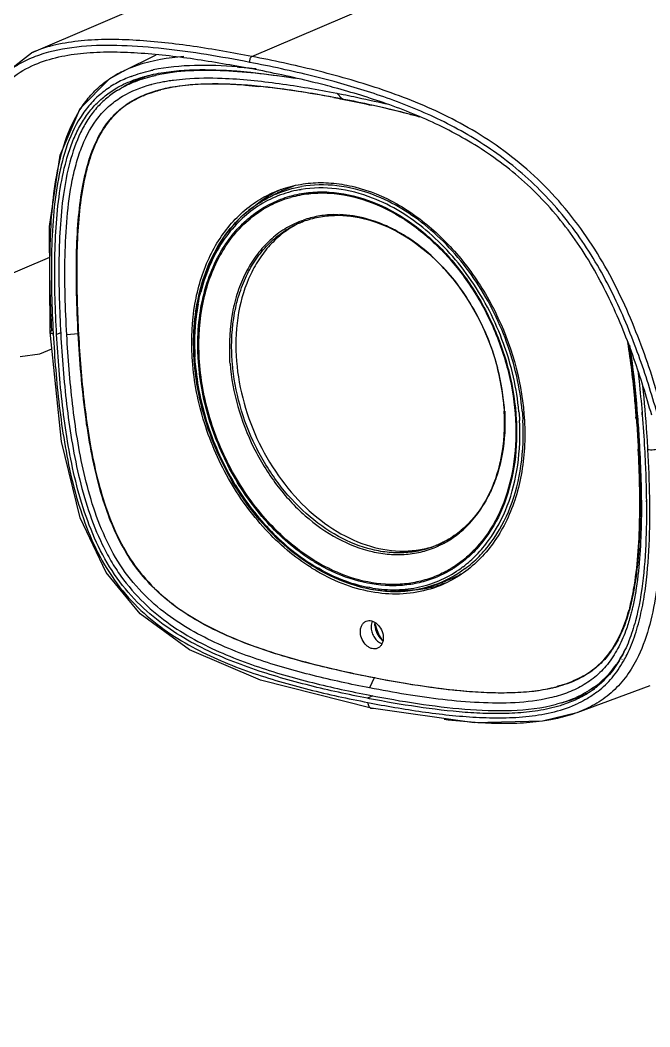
# Model space of a CAD drawing. Header units: feet. Extents: x -99009 to 3252343, y -11094690 to 9035152.
# Drawn here: x 2512044.4 to 2512331.4, y -1913578.5 to -1913119.5 of the extents above; entities that cross this region are included whole.
import ezdxf

# ---------------------------------------------------------------- set-up
doc = ezdxf.new("R2010")
doc.units = ezdxf.units.FT
doc.layers.add('1', color=1, linetype='Continuous')
doc.layers.add('ASSEM_MEMBER_1', color=7, linetype='Continuous')

# ---------------------------------------------------------------- blocks, each defined once
blk = doc.blocks.new('CAMERA 01')
at = {"layer": 'ASSEM_MEMBER_1', "color": 7, "linetype": 'Continuous', "transparency": 33554684}
for p, q in [((1849481.64, -2406.25), (1849127.86, -2246.47)), ((1849381.16, -2405.96), (1849165.92, -2308.75)), ((1849439.73, -2413.76), (1849424.73, -2406.08)), ((1849439.75, -2413.77), (1849439.73, -2413.76)), ((1849430.93, -2416.65), (1849428.71, -2415.78)), ((1849339.59, -2424.42), (1849342.16, -2421.93)), ((1849343.15, -2419.48), (1849343.87, -2419.3)), ((1849343.15, -2419.48), (1849343.86, -2419.33)), ((1849381.1, -2419.25), (1849380.35, -2419.31)), ((1849381.12, -2419.12), (1849380.37, -2419.17)), ((1849339.36, -2424.47), (1849339.57, -2424.6)), ((1849436.14, -2427.81), (1849436.08, -2427.77)), ((1849436.14, -2427.81), (1849436.08, -2427.77)), ((1849372.64, -2470.3), (1849368.57, -2468.08)), ((1849501.42, -2512.73), (1849471.5, -2499.21)), ((1849457.68, -2533.97), (1849457.79, -2534.02)), ((1849457.79, -2534.02), (1849463, -2534.56)), ((1849465.78, -2533.67), (1849467.63, -2534.47)), ((1849475.17, -2543.5), (1849469.64, -2541)), ((1849404.39, -2543.38), (1849404.4, -2543.59)), ((1849404.41, -2543.38), (1849404.4, -2543.59)), ((1849404.82, -2543.36), (1849404.82, -2543.14)), ((1849404.82, -2543.36), (1849404.83, -2543.14)), ((1849484.06, -2544.81), (1849475.17, -2543.5)), ((1849200.11, -2564.65), (1849199.99, -2565.8)), ((1849200.28, -2564.63), (1849200.16, -2565.78)), ((1849262.9, -2565.42), (1849262.91, -2565.31)), ((1849262.99, -2565.14), (1849262.97, -2565.43)), ((1849263.01, -2565.13), (1849262.98, -2565.31)), ((1849262.98, -2565.31), (1849262.98, -2565.42)), ((1849202.13, -2566.63), (1849202.01, -2567.78)), ((1849202.13, -2566.63), (1849202.03, -2567.78)), ((1849202.58, -2566.56), (1849202.35, -2569.02)), ((1849202.72, -2566.54), (1849202.48, -2569)), ((1849202.6, -2567.87), (1849202.69, -2566.91)), ((1849202.74, -2567.85), (1849202.83, -2566.89)), ((1849201.57, -2578.56), (1849200.97, -2580.1)), ((1849201.59, -2578.48), (1849201.71, -2578.53)), ((1849200.97, -2580.1), (1849200.87, -2581.47)), ((1849200.97, -2580.1), (1849200.88, -2581.47)), ((1849201.45, -2580.13), (1849201.36, -2581.4)), ((1849201.48, -2580.13), (1849201.41, -2581.39)), ((1849197.34, -2604.89), (1849197.32, -2605.41)), ((1849197.42, -2604.87), (1849197.4, -2605.39)), ((1849197.27, -2607.72), (1849197.24, -2608.42)), ((1849197.26, -2607.73), (1849197.24, -2608.42)), ((1849292.01, -2627.54), (1849291.88, -2627.48)), ((1849292.23, -2627.06), (1849292.12, -2626.98)), ((1849293.57, -2645.36), (1849289.22, -2643.79)), ((1849290.04, -2644.95), (1849290.09, -2644.95)), ((1849290.04, -2644.95), (1849290.08, -2644.96)), ((1849290.09, -2644.97), (1849290.04, -2644.95)), ((1849203.81, -2653.02), (1849203.79, -2652.94)), ((1849203.81, -2653.02), (1849203.79, -2652.94)), ((1849206.28, -2678.2), (1849206.21, -2678.08)), ((1849207.05, -2677.47), (1849206.98, -2677.36)), ((1849194.08, -2689.17), (1849227.06, -2702.17)), ((1849319.48, -2688.02), (1849319.77, -2688.15)), ((1849319.77, -2688.15), (1849321.81, -2692.72)), ((1849320.25, -2696.3), (1849322.65, -2697.48)), ((1849321.78, -2697.63), (1849322.65, -2697.48)), ((1849321.78, -2697.61), (1849322.65, -2697.48)), ((1849227.06, -2702.17), (1849227.1, -2702.18)), ((1849273.84, -2707.66), (1849320.83, -2701.98)), ((1849320.83, -2701.98), (1849320.01, -2701.88))]:
    blk.add_line(p, q, dxfattribs=at)
for points in [[(1849505, -2511.9), (1849511.21, -2462.46), (1849506.28, -2432.11), (1849500.72, -2421.69), (1849481.63, -2406.24)], [(1849470.58, -2533.44), (1849471.88, -2485.35), (1849467.71, -2452.68), (1849458.89, -2431.16), (1849445.84, -2417.43), (1849439.75, -2413.77)], [(1849320.84, -2701.98), (1849371.52, -2690.25), (1849404.18, -2676.95), (1849427, -2661.07), (1849442.89, -2642.45), (1849455.17, -2617.75), (1849464.43, -2583.18), (1849470.58, -2533.44)], [(1849227.06, -2702.17), (1849242.7, -2706.35), (1849273.84, -2707.66)]]:
    blk.add_lwpolyline(points, dxfattribs=at)
for centre, radius, start, end in [((1849406.09, -2709.24), 298.97, 94.9364, 95.172), ((1849405.4, -2701.32), 291.02, 94.7178, 94.9363), ((1849403.41, -2676.08), 265.7, 93.3727, 94.736), ((1849408.53, -2488.79), 77.76, 76.7513, 77.0464), ((1849408.87, -2487.37), 76.3, 76.179, 76.7522), ((1849410.45, -2481.17), 69.9, 72.2503, 76.2258), ((1849402.96, -2507.76), 91.38, 80.5781, 81.3295), ((1849404.01, -2501.54), 85.07, 78.8006, 80.5895), ((1849405.1, -2495.98), 79.4, 77.8811, 78.7895), ((1849406.94, -2487.72), 70.95, 74.0002, 77.9355), ((1849407.5, -2486.81), 73.43, 75.7048, 76.3356), ((1849407.96, -2485.01), 71.57, 75.1091, 75.7046), ((1849408.6, -2487.88), 74.9, 76.1595, 76.7246), ((1849409.59, -2479.12), 65.46, 71.1591, 75.1593), ((1849409.01, -2472.76), 60.24, 68.6684, 72.3428), ((1849407.86, -2459.5), 48.79, 61.7144, 62.2859), ((1849412.42, -2470.78), 56.65, 66.5475, 71.1532), ((1849411.52, -2466.35), 53.36, 63.8254, 68.6788), ((1849413.11, -2472.84), 61.15, 67.9619, 72.2443), ((1849414.85, -2465.21), 50.58, 60.5402, 66.5558), ((1849413.94, -2461.46), 47.91, 57.3834, 63.8356), ((1849415.43, -2466.98), 52.88, 63.1012, 67.9441), ((1849448.58, -3034.27), 621.51, 99.8592, 100.13355), ((1849398.5, -2682.72), 264.16, 93.9354, 94.5014), ((1849397.56, -2670.34), 251.58, 93.1389, 94.5093), ((1849397.14, -2662.68), 244.08, 93.3425, 93.7651), ((1849406.14, -2480.25), 60.47, 71.3722, 74.4718), ((1849406.33, -2479.65), 60.02, 71.3692, 74.4944), ((1849408.67, -2472.88), 52.67, 65.7914, 71.418), ((1849408.63, -2481.6), 64.59, 73.5227, 73.942), ((1849416.96, -2463.88), 49.42, 61.8509, 63.0562), ((1849417.03, -2461.27), 46.07, 57.3355, 60.4944), ((1849417.86, -2462.2), 47.51, 58.8064, 61.8619), ((1849437.04, -2985.92), 569.89, 99.8464, 101.2375), ((1849424.17, -2919.38), 501.95, 101.1341, 101.2768), ((1849434.01, -2969.96), 553.47, 99.8242, 101.1223), ((1849443.84, -3024.28), 608.68, 99.48817, 99.8634), ((1849443.74, -3023.46), 608.03, 99.49119, 99.86314), ((1849411.27, -2464.26), 43.93, 57.3626, 64.2603), ((1849413.47, -2463.08), 41.75, 57.2884, 59.0159), ((1849413.47, -2463.06), 41.92, 57.351, 59.0259), ((1849413.93, -2462.36), 40.9, 56.2725, 57.2855), ((1849413.96, -2462.3), 41.01, 56.2399, 57.2502), ((1849414.76, -2461.12), 39.59, 50.7035, 56.2538), ((1849343.63, -2513.63), 51.94, 65.3073, 70.7173), ((1849347.56, -2516.32), 52.41, 66.4232, 79.1427), ((1849347.77, -2518.2), 52.96, 78.4971, 79.463), ((1849347.68, -2517.83), 50.73, 72.9466, 74.4575), ((1849343.66, -2513.54), 51.84, 61.2818, 65.2999), ((1849344.26, -2512.92), 51.83, 61.5202, 64.3668), ((1849344.04, -2513.41), 52.37, 61.5951, 63.0976), ((1849347.82, -2515.6), 51.65, 61.2819, 66.3678), ((1849344.01, -2513.48), 52.44, 60.7149, 61.5952), ((1849344.18, -2513.08), 52.01, 60.7635, 61.5211), ((1849344.05, -2513.3), 52.26, 57.5177, 60.7611), ((1849343.83, -2513.78), 52.79, 56.476, 60.7092), ((1849348.22, -2515.24), 52.32, 61.4357, 65.6939), ((1849343.9, -2513.53), 52.54, 56.452, 57.5192), ((1849347.49, -2518), 50.42, 72.8548, 74.3749), ((1849347.43, -2516.3), 52.45, 51.8478, 61.2721), ((1849343.09, -2514.69), 53.95, 48.4341, 56.4062), ((1849343.47, -2514.32), 53.44, 54.501, 56.4788), ((1849340.3, -2525.63), 48.35, 87.1898, 90.6957), ((1849340.61, -2519.96), 42.29, 65.6958, 68.4114), ((1849340.37, -2520.47), 42.85, 65.6916, 68.3361), ((1849341.07, -2520.54), 43.19, 68.4925, 69.4643), ((1849341.08, -2520.5), 43.14, 66.5118, 68.4922), ((1849338.42, -2519.71), 42.95, 62.9917, 64.2175), ((1849340.33, -2523.13), 62.35, 33.5724, 36.7546), ((1849338.04, -2524.66), 65.1, 29.472, 33.5788), ((1849365.05, -2570.75), 101.33, 136.9939, 144.0225), ((1849369.89, -2574.23), 107.29, 144.0424, 150.8947), ((1849316.61, -2533.67), 87.98, 9.3385, 12.9885), ((1849371.98, -2575.39), 109.67, 150.8923, 157.5213), ((1849370.69, -2574.91), 108.3, 157.4965, 164.3299), ((1849294.85, -2535.79), 107.85, 355.6978, 357.896), ((1849294.73, -2535.71), 108.5, 355.6978, 357.896), ((1849292.45, -2536.24), 95.33, 354.1785, 355.7007), ((1849292.82, -2536.38), 96, 354.1785, 355.7007), ((1849291.03, -2535.06), 113.68, 354.3368, 355.2453), ((1849292.03, -2535.14), 112.68, 355.246, 355.703), ((1849290.69, -2534.78), 114.45, 354.2457, 355.5518), ((1849291.97, -2534.88), 113.16, 355.5539, 355.7032), ((1849291.24, -2534.47), 114.8, 355.4852, 355.7031), ((1849369.02, -2577.88), 114.99, 173.6856, 175.698), ((1849370.32, -2578.04), 114.77, 173.7066, 173.9673), ((1849358.05, -2572.57), 95.42, 175.1933, 175.6316), ((1849358.94, -2572.65), 96.32, 174.1798, 175.1924), ((1849358.06, -2572.46), 95.35, 174.2976, 175.594), ((1849359.12, -2572.56), 96.42, 174.1308, 174.2998), ((1849794.49, -2625.5), 597.49, 174.26622, 175.75076), ((1849812, -2625.67), 612.73, 174.5784, 175.58609), ((1849835.38, -2626.05), 635.45, 174.74665, 175.71099), ((1849808.77, -2623.8), 608.88, 174.83853, 175.42083), ((1849368.91, -2577.9), 113.35, 174.3357, 175.7012), ((1849369.77, -2577.98), 114.21, 173.9672, 174.3375), ((1849365.55, -2577.28), 108.5, 175.6978, 177.896), ((1849365.25, -2577.12), 107.85, 175.6978, 177.896), ((1849884.95, -2631.49), 685.91, 175.57095, 175.70353), ((1849876.73, -2629.29), 677.06, 175.70284, 175.83682), ((1849869.88, -2628.75), 670.06, 175.7019, 175.94854), ((1849867.37, -2628.56), 667.68, 175.41454, 175.7046), ((1849865.18, -2631.35), 668.42, 175.69985, 176.10198), ((1849329.61, -2575.81), 66.62, 195.3204, 200.4653), ((1849325.59, -2577.31), 62.32, 200.463, 203.8077), ((1849278.35, -2533.48), 126.3, 327.3825, 327.7375), ((1849619.26, -2618.32), 422.14, 178.2476, 178.5628), ((1849562.87, -2617.09), 365.73, 178.6419, 180.4151), ((1849310.43, -2588.39), 43.27, 242.0875, 244.3124), ((1849309.65, -2588.5), 42.29, 242.889, 245.6927), ((1849309.91, -2587.93), 42.92, 242.9962, 245.6908), ((1849310.4, -2588.45), 43.2, 244.313, 244.6233), ((1849307.99, -2587.11), 42.87, 247.8441, 248.4829), ((1849307.99, -2587.1), 42.88, 248.483, 249.3924), ((1849311.29, -2596.48), 51.99, 232.089, 250.0763), ((1849313.09, -2595), 53, 231.784, 232.012), ((1849313, -2595.12), 52.85, 232.0118, 232.891), ((1849312.69, -2595.28), 50.67, 237.01, 238.5176), ((1849312.7, -2595.01), 50.36, 237.0517, 238.5692), ((1849304.96, -2563.04), 86.15, 296.8542, 299.934), ((1849303.43, -2562.14), 89.17, 297.8282, 301.1613), ((1849304.51, -2561.05), 85.97, 299.9618, 300.3397), ((1849304.38, -2561.01), 86.62, 300.0371, 300.4441), ((1849306.92, -2594.92), 51.98, 239.5148, 246.0862), ((1849306.86, -2595.02), 51.86, 246.0978, 250.1074), ((1849343.19, -2625.67), 143.3, 187.6827, 188.0019), ((1849329.34, -2627.67), 129.31, 187.9784, 190.7838), ((1849328.29, -2625.51), 127.67, 188.6134, 188.9954), ((1849307.01, -2595.42), 52.35, 249.4562, 249.7858), ((1849307.01, -2595.4), 52.37, 249.7859, 250.6756), ((1849311.12, -2597.37), 52.28, 245.6953, 246.1127), ((1849307.02, -2595.38), 52.39, 250.6755, 251.0903), ((1849311.15, -2597.3), 52.35, 246.1141, 249.8897), ((1849306.95, -2595.43), 52.33, 251.2001, 254.9782), ((1849307.15, -2594.98), 52.82, 251.1486, 254.9126), ((1849311.19, -2597.21), 52.45, 249.8893, 250.3801), ((1849312.39, -2583.83), 63.97, 278.115, 280.1656), ((1849312.36, -2630.76), 112.05, 190.856, 191.5803), ((1849308.01, -2631.65), 107.61, 191.5816, 192.124), ((1849304.72, -2632.35), 104.24, 192.1243, 192.6194), ((1849298.08, -2631.26), 96.91, 192.9522, 193.1927), ((1849296.49, -2631.63), 95.27, 193.1924, 193.5288), ((1849296.94, -2631.48), 95.59, 193.0255, 193.552), ((1849294.03, -2632.22), 92.74, 193.5277, 194.1173), ((1849293.83, -2632.23), 92.39, 193.5517, 194.1417), ((1849304.3, -2660.66), 15.75, 347.4127, 350.4748), ((1849311.61, -2663.6), 8.32, 355.6445, 3.5856), ((1849304.64, -2661.3), 15.15, 318.4639, 320.1854), ((1849311.4, -2664.67), 8.04, 306.4119, 312.5849), ((1849304.32, -2661.03), 15.57, 320.1974, 324.1573), ((1849248.39, -2653.77), 46.79, 211.638, 213.8778), ((1849247.76, -2646.22), 45.52, 239.6705, 245.7749), ((1849245.67, -2658.07), 44.16, 230.6267, 231.5768), ((1849245.88, -2657.81), 44.48, 231.5827, 238.3818), ((1849245.52, -2657.82), 42.31, 230.4332, 230.831), ((1849245.67, -2657.63), 42.55, 230.8317, 231.8592), ((1849244.89, -2656.45), 42.39, 232.5848, 233.6149), ((1849244.79, -2652.16), 46.68, 236.9107, 242.8046), ((1849246.13, -2654.71), 44.52, 233.6652, 239.8798), ((1849243.97, -2640.89), 56.83, 248.0662, 248.7427), ((1849243.75, -2639.39), 58.07, 249.0129, 249.5006), ((1849246.23, -2649.46), 49.74, 242.7546, 243.2309), ((1849248.58, -2650.48), 49.41, 239.8764, 244.8477), ((1849247.54, -2646.79), 52.72, 243.2683, 247.6131), ((1849253.53, -2631.21), 61.8, 252.918, 254.0901), ((1849253.58, -2631.06), 61.78, 252.9295, 254.1031), ((1849254.49, -2627.83), 65.32, 254.0964, 255.8183), ((1849248.17, -2654.1), 48.85, 238.3761, 243.6054), ((1849254.45, -2639.32), 62.94, 250.6522, 252.9666), ((1849254.21, -2636.04), 64.93, 251.8372, 254.0762)]:
    blk.add_arc(centre, radius, start, end, dxfattribs=at)
for points, knots in [([(1849381.16, -2405.96), (1849390.02, -2404.42), (1849407.57, -2401.69), (1849429.49, -2399.61), (1849446.63, -2399.39), (1849462.71, -2400.39), (1849474.55, -2403.05), (1849481.63, -2406.24)], [0, 0, 0, 0, 0.265636, 0.524008, 0.649155, 0.770787, 1, 1, 1, 1]), ([(1849382.11, -2408.66), (1849388.69, -2407.51), (1849401.75, -2405.43), (1849421.22, -2403.09), (1849440.28, -2401.95), (1849458.62, -2402.51), (1849473.19, -2405.27), (1849483.71, -2409.46), (1849490.76, -2413.67), (1849496.89, -2419.08), (1849503.68, -2427.99), (1849506.78, -2436.08), (1849508.12, -2441.65)], [0, 0, 0, 0, 0.138544, 0.274587, 0.407015, 0.534363, 0.654796, 0.712423, 0.768696, 0.82448, 0.880975, 1, 1, 1, 1]), ([(1849190.21, -2565.82), (1849193.43, -2555.09), (1849200.71, -2533.36), (1849212.86, -2507), (1849225.49, -2486.73), (1849236.7, -2472.25), (1849249.42, -2459.14), (1849263.33, -2447.82), (1849277.95, -2438.38), (1849292.87, -2430.69), (1849307.85, -2424.48), (1849327.49, -2417.78), (1849351.89, -2411.45), (1849371.47, -2407.64), (1849381.16, -2405.96)], [0, 0, 0, 0, 0.125757, 0.256877, 0.324694, 0.393423, 0.462025, 0.52925, 0.594283, 0.656951, 0.717429, 0.776099, 0.889703, 1, 1, 1, 1]), ([(1849343.46, -2416.7), (1849346.69, -2415.89), (1849359.5, -2412.85), (1849372.43, -2410.34), (1849382.11, -2408.66)], [0, 0, 0, 0, 0.253265, 1, 1, 1, 1]), ([(1849381.16, -2405.96), (1849381.58, -2406.15), (1849382.17, -2407.1), (1849382.24, -2408.14), (1849382.11, -2408.66)], [0, 0, 0, 0, 0.462309, 1, 1, 1, 1]), ([(1849480.02, -2411.63), (1849473.07, -2408.5), (1849461.44, -2405.94), (1849445.65, -2405.02), (1849428.83, -2405.27), (1849407.31, -2407.34), (1849390.08, -2410.02), (1849381.37, -2411.53)], [0, 0, 0, 0, 0.229031, 0.350684, 0.475938, 0.734356, 1, 1, 1, 1]), ([(1849439.73, -2413.76), (1849437.61, -2412.68), (1849428.82, -2408.9), (1849419.28, -2407.17), (1849412.15, -2406.5)], [0, 0, 0, 0, 0.249577, 1, 1, 1, 1]), ([(1849343.87, -2419.3), (1849347, -2418.52), (1849359.43, -2415.59), (1849371.98, -2413.17), (1849381.37, -2411.53)], [0, 0, 0, 0, 0.253219, 1, 1, 1, 1]), ([(1849361.21, -2415.64), (1849366.6, -2414.9), (1849377.36, -2413.63), (1849393.47, -2412.59), (1849409.36, -2412.8), (1849419.8, -2414.23), (1849424.85, -2415.46)], [0, 0, 0, 0, 0.255569, 0.508041, 0.75648, 1, 1, 1, 1]), ([(1849387.85, -2412.72), (1849385.74, -2412.84), (1849377.25, -2413.44), (1849368.8, -2414.41), (1849362.46, -2415.27)], [0, 0, 0, 0, 0.248307, 1, 1, 1, 1]), ([(1849387.77, -2410.84), (1849394.24, -2410.46), (1849407.03, -2410.2), (1849419.82, -2411.6), (1849425.96, -2413.01)], [0, 0, 0, 0, 0.506452, 1, 1, 1, 1]), ([(1849425.79, -2414.99), (1849422.76, -2414.27), (1849416.55, -2413.2), (1849403.87, -2412.17), (1849394.26, -2412.35), (1849387.85, -2412.72)], [0, 0, 0, 0, 0.245712, 0.494446, 1, 1, 1, 1]), ([(1849469.85, -2532.69), (1849470.72, -2521.1), (1849471.62, -2503.75), (1849471.18, -2480.78), (1849469.66, -2464.02), (1849466.42, -2448.02), (1849461.6, -2435.67), (1849456.1, -2427.17), (1849451.28, -2421.73), (1849445.81, -2417.22), (1849441.8, -2414.82), (1849439.75, -2413.77)], [0, 0, 0, 0, 0.26924, 0.40186, 0.53211, 0.658506, 0.778911, 0.836444, 0.892192, 0.946545, 1, 1, 1, 1]), ([(1849501.42, -2512.73), (1849502.54, -2507.46), (1849504.56, -2497), (1849506.77, -2481.43), (1849507.78, -2466.28), (1849507.17, -2451.83), (1849504.45, -2438.47), (1849499.02, -2426.76), (1849490.71, -2417.48), (1849483.69, -2413.29), (1849480.02, -2411.63)], [0, 0, 0, 0, 0.144308, 0.285163, 0.421099, 0.550399, 0.671461, 0.784233, 0.891965, 1, 1, 1, 1]), ([(1849192.74, -2566.59), (1849195.4, -2557.77), (1849201.27, -2539.96), (1849212.49, -2513.6), (1849227.3, -2488.05), (1849243.34, -2468.81), (1849258.19, -2455.52), (1849273.63, -2444.14), (1849293.84, -2432.99), (1849318.67, -2423.46), (1849335.27, -2418.75), (1849343.46, -2416.7)], [0, 0, 0, 0, 0.12284, 0.249665, 0.381092, 0.51507, 0.581392, 0.646253, 0.770304, 0.887535, 1, 1, 1, 1]), ([(1849394.54, -2416.15), (1849385.83, -2416.3), (1849368.27, -2417.76), (1849350.89, -2420.41), (1849342.16, -2421.93)], [0, 0, 0, 0, 0.495668, 1, 1, 1, 1]), ([(1849422.38, -2421.82), (1849419.54, -2421.02), (1849413.49, -2419.78), (1849400.31, -2418.43), (1849389.99, -2418.6), (1849382.91, -2419.01)], [0, 0, 0, 0, 0.222842, 0.46459, 1, 1, 1, 1]), ([(1849383.79, -2419.14), (1849385.11, -2419.07), (1849390.36, -2418.83), (1849395.62, -2418.78), (1849399.56, -2418.91)], [0, 0, 0, 0, 0.251556, 1, 1, 1, 1]), ([(1849416.74, -2417.43), (1849414.92, -2417.15), (1849407.56, -2416.25), (1849400.12, -2416.06), (1849394.54, -2416.15)], [0, 0, 0, 0, 0.247493, 1, 1, 1, 1]), ([(1849435.28, -2417.97), (1849434.57, -2417.68), (1849431.7, -2416.59), (1849428.75, -2415.71), (1849426.51, -2415.16)], [0, 0, 0, 0, 0.249434, 1, 1, 1, 1]), ([(1849436.06, -2416.15), (1849438.2, -2417.02), (1849442.39, -2419.02), (1849448.21, -2422.93), (1849453.43, -2427.8), (1849459.49, -2435.68), (1849463.8, -2445.12), (1849466.7, -2455.32), (1849468.91, -2466.31), (1849470.4, -2480.65), (1849470.99, -2504.29), (1849470.08, -2522.21), (1849469.18, -2534.2)], [0, 0, 0, 0, 0.052919, 0.106048, 0.160062, 0.215629, 0.332892, 0.394809, 0.458433, 0.589593, 0.724393, 1, 1, 1, 1]), ([(1849195.7, -2565.87), (1849198.29, -2557.25), (1849204.03, -2539.85), (1849214.95, -2514.06), (1849229.39, -2489.01), (1849245.12, -2470.15), (1849259.7, -2457.16), (1849274.86, -2446.09), (1849294.67, -2435.29), (1849318.94, -2426.06), (1849335.15, -2421.48), (1849343.15, -2419.48)], [0, 0, 0, 0, 0.122663, 0.249405, 0.380965, 0.515309, 0.581805, 0.646746, 0.770722, 0.887756, 1, 1, 1, 1]), ([(1849339.23, -2422.45), (1849337.59, -2422.74), (1849331.02, -2423.94), (1849324.47, -2425.27), (1849319.57, -2426.34)], [0, 0, 0, 0, 0.24907, 1, 1, 1, 1]), ([(1849377.77, -2419.37), (1849375.01, -2419.58), (1849363.53, -2420.66), (1849352.12, -2422.31), (1849343.48, -2423.76)], [0, 0, 0, 0, 0.240081, 1, 1, 1, 1]), ([(1849343.5, -2423.93), (1849349.21, -2422.97), (1849360.61, -2421.24), (1849372.07, -2419.99), (1849377.79, -2419.54)], [0, 0, 0, 0, 0.502551, 1, 1, 1, 1]), ([(1849399.56, -2418.91), (1849403.42, -2419.03), (1849411.09, -2419.57), (1849418.66, -2420.97), (1849422.33, -2421.99)], [0, 0, 0, 0, 0.503918, 1, 1, 1, 1]), ([(1849430.36, -2424.68), (1849429.97, -2424.5), (1849428.38, -2423.81), (1849426.75, -2423.2), (1849425.51, -2422.78)], [0, 0, 0, 0, 0.245507, 1, 1, 1, 1]), ([(1849463, -2534.56), (1849463.9, -2522.6), (1849464.81, -2504.73), (1849464.16, -2481.14), (1849462.59, -2466.83), (1849460.21, -2455.88), (1849457.06, -2445.81), (1849452.29, -2436.59), (1849445.54, -2429.36), (1849437.96, -2423.72), (1849431.4, -2420.98), (1849426.95, -2419.66)], [0, 0, 0, 0, 0.275428, 0.410317, 0.541685, 0.60539, 0.667289, 0.784062, 0.839368, 0.893336, 1, 1, 1, 1]), ([(1849441.9, -2422.48), (1849443.66, -2423.62), (1849447.08, -2426.17), (1849451.6, -2430.79), (1849455.5, -2436.18), (1849459.82, -2444.41), (1849463.57, -2455.98), (1849466.06, -2470.77), (1849467.18, -2486.21), (1849467.41, -2507.39), (1849466.56, -2523.38), (1849465.76, -2534.08)], [0, 0, 0, 0, 0.052877, 0.106833, 0.162384, 0.219886, 0.340326, 0.466709, 0.597032, 0.729871, 1, 1, 1, 1]), ([(1849467.63, -2534.47), (1849468.04, -2529), (1849468.74, -2518.09), (1849469.24, -2501.8), (1849469.03, -2485.73), (1849467.82, -2470.03), (1849465.59, -2457.36), (1849462.73, -2447.81), (1849460.02, -2441.17), (1849456.63, -2435.09), (1849452.56, -2429.72), (1849447.83, -2425.16), (1849444.3, -2422.66), (1849442.47, -2421.56)], [0, 0, 0, 0, 0.135926, 0.270674, 0.403701, 0.534116, 0.66042, 0.721452, 0.780691, 0.837955, 0.893319, 0.947148, 1, 1, 1, 1]), ([(1849304.06, -2432.09), (1849305.89, -2431.62), (1849313.17, -2429.81), (1849320.51, -2428.22), (1849326.02, -2427.12)], [0, 0, 0, 0, 0.251456, 1, 1, 1, 1]), ([(1849325.98, -2426.95), (1849324.21, -2427.31), (1849317.23, -2428.74), (1849310.29, -2430.33), (1849305.14, -2431.64)], [0, 0, 0, 0, 0.253499, 1, 1, 1, 1]), ([(1849435.04, -2427.12), (1849434.67, -2426.9), (1849433.15, -2426.02), (1849431.57, -2425.22), (1849430.36, -2424.68)], [0, 0, 0, 0, 0.246265, 1, 1, 1, 1]), ([(1849436.63, -2428.35), (1849438.27, -2429.44), (1849441.44, -2431.91), (1849445.59, -2436.39), (1849449.07, -2441.62), (1849451.89, -2447.48), (1849454.12, -2453.8), (1849456.43, -2462.78), (1849458.19, -2474.57), (1849459.1, -2489.11), (1849459.19, -2503.95), (1849458.67, -2518.96), (1849458.02, -2529.01), (1849457.65, -2534.04)], [0, 0, 0, 0, 0.052771, 0.106758, 0.162543, 0.220365, 0.280107, 0.341505, 0.468119, 0.598334, 0.730838, 0.864883, 1, 1, 1, 1]), ([(1849457.79, -2534.02), (1849458.25, -2527.87), (1849458.99, -2515.94), (1849459.41, -2498.66), (1849458.99, -2482.76), (1849457.61, -2468.49), (1849455.11, -2456.06), (1849451.46, -2445.57), (1849446.5, -2436.94), (1849442.15, -2432.39), (1849439.83, -2430.48)], [0, 0, 0, 0, 0.170668, 0.330679, 0.47803, 0.61054, 0.726809, 0.827901, 0.916808, 1, 1, 1, 1]), ([(1849369.75, -2467.56), (1849366.99, -2466.32), (1849361.22, -2464.3), (1849352.08, -2462.77), (1849342.58, -2462.77), (1849329.43, -2464.83), (1849312.88, -2471.34), (1849294.66, -2484.31), (1849278.69, -2501.75), (1849261.78, -2529.28), (1849254.86, -2553.4), (1849253.65, -2569.5)], [0, 0, 0, 0, 0.051242, 0.103182, 0.156446, 0.211534, 0.328127, 0.454041, 0.587761, 0.726186, 1, 1, 1, 1]), ([(1849324.41, -2467.99), (1849329.81, -2466.03), (1849340.79, -2463.4), (1849352.12, -2463.82), (1849357.43, -2464.85)], [0, 0, 0, 0, 0.51501, 1, 1, 1, 1]), ([(1849254.73, -2565.24), (1849255.91, -2554.54), (1849261.27, -2533.26), (1849274.17, -2509.24), (1849287.74, -2492.64), (1849302.44, -2478.95), (1849315.4, -2471.26), (1849324.41, -2467.99)], [0, 0, 0, 0, 0.258048, 0.519158, 0.646796, 0.770273, 1, 1, 1, 1]), ([(1849361.27, -2468.95), (1849358.61, -2468.21), (1849353.1, -2467.15), (1849341.56, -2466.78), (1849326.52, -2469.74), (1849309.17, -2478.18), (1849293.1, -2490.98), (1849279.15, -2507.41), (1849268.06, -2526.57), (1849260.44, -2547.39), (1849257.9, -2561.93), (1849257.36, -2569.15)], [0, 0, 0, 0, 0.051195, 0.103534, 0.213119, 0.331213, 0.457818, 0.591181, 0.728364, 0.865828, 1, 1, 1, 1]), ([(1849361.07, -2469.45), (1849358.42, -2468.71), (1849352.94, -2467.65), (1849341.47, -2467.26), (1849326.51, -2470.2), (1849309.25, -2478.57), (1849293.26, -2491.29), (1849279.38, -2507.63), (1849268.35, -2526.68), (1849260.77, -2547.39), (1849258.24, -2561.85), (1849257.7, -2569.03)], [0, 0, 0, 0, 0.051192, 0.103526, 0.213094, 0.331174, 0.457773, 0.591139, 0.728334, 0.865814, 1, 1, 1, 1]), ([(1849324.9, -2469.39), (1849330.22, -2467.44), (1849341.03, -2464.8), (1849352.2, -2465.16), (1849357.45, -2466.14)], [0, 0, 0, 0, 0.515046, 1, 1, 1, 1]), ([(1849358.33, -2466.31), (1849361.66, -2466.99), (1849368.22, -2469), (1849377.28, -2473.94), (1849385.3, -2480.67), (1849389.76, -2486.13), (1849391.77, -2489.07)], [0, 0, 0, 0, 0.246545, 0.492515, 0.742357, 1, 1, 1, 1]), ([(1849405.71, -2543.07), (1849406.3, -2535.2), (1849405.98, -2523.44), (1849402.79, -2508.52), (1849399.16, -2498.34), (1849394.32, -2489.14), (1849388.34, -2481.1), (1849381.32, -2474.36), (1849376, -2470.8), (1849373.23, -2469.29)], [0, 0, 0, 0, 0.278324, 0.410283, 0.536943, 0.658471, 0.775448, 0.888848, 1, 1, 1, 1]), ([(1849256.25, -2565.46), (1849257.41, -2554.9), (1849262.68, -2533.92), (1849275.38, -2510.2), (1849288.75, -2493.81), (1849303.24, -2480.27), (1849316.01, -2472.65), (1849324.9, -2469.39)], [0, 0, 0, 0, 0.257946, 0.519, 0.646641, 0.770146, 1, 1, 1, 1]), ([(1849402.63, -2539.75), (1849402.92, -2531.67), (1849402, -2519.64), (1849397.6, -2504.72), (1849392.95, -2494.79), (1849386.98, -2486.13), (1849379.79, -2478.92), (1849371.55, -2473.34), (1849365.47, -2470.79), (1849362.35, -2469.83)], [0, 0, 0, 0, 0.279736, 0.411291, 0.537001, 0.657411, 0.77361, 0.887171, 1, 1, 1, 1]), ([(1849390.48, -2490.33), (1849388.75, -2487.81), (1849384.96, -2483.08), (1849378.27, -2477.08), (1849370.78, -2472.38), (1849365.34, -2470.18), (1849362.56, -2469.33)], [0, 0, 0, 0, 0.25775, 0.50833, 0.754637, 1, 1, 1, 1]), ([(1849392.33, -2488.63), (1849389.78, -2484.81), (1849383.92, -2477.82), (1849376.53, -2472.44), (1849372.64, -2470.3)], [0, 0, 0, 0, 0.508374, 1, 1, 1, 1]), ([(1849356.16, -2480.64), (1849353.95, -2479.77), (1849349.33, -2478.38), (1849339.52, -2477.12), (1849326.46, -2478.61), (1849311.12, -2484.91), (1849296.7, -2495.27), (1849283.99, -2509.07), (1849270.36, -2530.85), (1849264.53, -2549.9), (1849263.21, -2562.7)], [0, 0, 0, 0, 0.050816, 0.102496, 0.210398, 0.327062, 0.45301, 0.58669, 0.725126, 1, 1, 1, 1]), ([(1849323.38, -2480.08), (1849324.74, -2479.64), (1849330.05, -2478.1), (1849335.6, -2477.33), (1849339.71, -2477.28)], [0, 0, 0, 0, 0.257683, 1, 1, 1, 1]), ([(1849342.67, -2477.33), (1849344.99, -2477.45), (1849349.6, -2478.02), (1849354.07, -2479.3), (1849356.22, -2480.1)], [0, 0, 0, 0, 0.503943, 1, 1, 1, 1]), ([(1849379.83, -2475.05), (1849380.8, -2475.81), (1849384.64, -2479.04), (1849388.02, -2482.8), (1849390.28, -2485.82)], [0, 0, 0, 0, 0.24632, 1, 1, 1, 1]), ([(1849314.45, -2483.76), (1849315.18, -2483.4), (1849318.09, -2482.01), (1849321.1, -2480.83), (1849323.38, -2480.08)], [0, 0, 0, 0, 0.254312, 1, 1, 1, 1]), ([(1849357.93, -2481.44), (1849360.27, -2482.63), (1849364.79, -2485.49), (1849370.76, -2490.98), (1849375.86, -2497.6), (1849381.47, -2507.96), (1849385.75, -2523.14), (1849386.11, -2535.95), (1849385.61, -2542.53)], [0, 0, 0, 0, 0.111264, 0.224623, 0.3415, 0.462947, 0.721095, 1, 1, 1, 1]), ([(1849387.52, -2543.39), (1849388.03, -2536.61), (1849387.7, -2526.48), (1849384.75, -2513.7), (1849381.43, -2505.05), (1849377.02, -2497.33), (1849371.59, -2490.69), (1849365.25, -2485.27), (1849360.48, -2482.54), (1849358.01, -2481.42)], [0, 0, 0, 0, 0.279406, 0.411448, 0.537891, 0.658998, 0.775519, 0.888659, 1, 1, 1, 1]), ([(1849358.28, -2480.93), (1849360.8, -2482.03), (1849365.69, -2484.74), (1849372.18, -2490.16), (1849377.75, -2496.85), (1849382.28, -2504.66), (1849385.7, -2513.43), (1849388.74, -2526.4), (1849389.07, -2536.69), (1849388.56, -2543.58)], [0, 0, 0, 0, 0.111399, 0.2245, 0.340936, 0.461958, 0.588352, 0.720402, 1, 1, 1, 1]), ([(1849304.04, -2490.07), (1849304.88, -2489.47), (1849308.22, -2487.16), (1849311.74, -2485.11), (1849314.45, -2483.76)], [0, 0, 0, 0, 0.254803, 1, 1, 1, 1]), ([(1849290.95, -2501.64), (1849291.97, -2500.56), (1849296.04, -2496.39), (1849300.52, -2492.61), (1849304.04, -2490.07)], [0, 0, 0, 0, 0.255185, 1, 1, 1, 1]), ([(1849403.15, -2539.69), (1849403.32, -2535.07), (1849403.07, -2526), (1849400.8, -2512.89), (1849396.72, -2500.88), (1849392.74, -2493.63), (1849390.48, -2490.33)], [0, 0, 0, 0, 0.267836, 0.524128, 0.768051, 1, 1, 1, 1]), ([(1849391.77, -2489.07), (1849394.24, -2492.7), (1849398.55, -2500.72), (1849401.3, -2509.38), (1849402.34, -2513.9)], [0, 0, 0, 0, 0.48646, 1, 1, 1, 1]), ([(1849404.83, -2543.14), (1849405.2, -2538.07), (1849405.27, -2528.09), (1849403.2, -2513.62), (1849399.02, -2500.31), (1849394.77, -2492.28), (1849392.33, -2488.63)], [0, 0, 0, 0, 0.267904, 0.524349, 0.768287, 1, 1, 1, 1]), ([(1849394.72, -2492.63), (1849395.51, -2494.03), (1849398.56, -2499.9), (1849400.78, -2506.18), (1849402.03, -2511.03)], [0, 0, 0, 0, 0.243003, 1, 1, 1, 1]), ([(1849402.03, -2511.03), (1849402.23, -2511.83), (1849403.03, -2515.11), (1849403.63, -2518.43), (1849403.98, -2520.94)], [0, 0, 0, 0, 0.246705, 1, 1, 1, 1]), ([(1849403.43, -2519.39), (1849403.75, -2521.32), (1849404.8, -2529.27), (1849404.86, -2537.33), (1849404.41, -2543.38)], [0, 0, 0, 0, 0.24354, 1, 1, 1, 1]), ([(1849403.98, -2520.94), (1849404.23, -2522.73), (1849405.04, -2530.1), (1849405.03, -2537.56), (1849404.61, -2543.14)], [0, 0, 0, 0, 0.244224, 1, 1, 1, 1]), ([(1849206.94, -2533.53), (1849206.47, -2536.16), (1849204.67, -2547.12), (1849203.38, -2558.16), (1849202.58, -2566.56)], [0, 0, 0, 0, 0.240615, 1, 1, 1, 1]), ([(1849202.69, -2566.91), (1849202.96, -2564.08), (1849204.11, -2552.71), (1849205.67, -2541.37), (1849207.19, -2532.92)], [0, 0, 0, 0, 0.248356, 1, 1, 1, 1]), ([(1849469.18, -2534.2), (1849469.36, -2534.17), (1849469.7, -2534.09), (1849470.2, -2533.92), (1849470.56, -2533.65), (1849470.58, -2533.44)], [0, 0, 0, 0, 0.335772, 0.623963, 1, 1, 1, 1]), ([(1849470.58, -2533.44), (1849470.59, -2533.29), (1849470.43, -2533.06), (1849470.15, -2532.85), (1849469.96, -2532.74), (1849469.85, -2532.69)], [0, 0, 0, 0, 0.401711, 0.678271, 1, 1, 1, 1]), ([(1849206.48, -2534.16), (1849206, -2536.86), (1849204.21, -2547.64), (1849202.92, -2558.49), (1849202.13, -2566.63)], [0, 0, 0, 0, 0.251736, 1, 1, 1, 1]), ([(1849319.77, -2688.15), (1849330.12, -2686.35), (1849350.12, -2682.37), (1849374.24, -2675.5), (1849391.78, -2668.43), (1849403.53, -2662.44), (1849413.96, -2655.51), (1849423.03, -2647.6), (1849430.78, -2638.53), (1849437.3, -2628.04), (1849442.79, -2615.99), (1849447.37, -2602.28), (1849451.06, -2586.99), (1849455.07, -2564.14), (1849456.87, -2546.26), (1849457.79, -2534.02)], [0, 0, 0, 0, 0.135017, 0.261963, 0.321501, 0.377898, 0.431135, 0.482048, 0.532087, 0.583946, 0.640206, 0.70192, 0.769431, 0.842169, 1, 1, 1, 1]), ([(1849457.65, -2534.04), (1849456.87, -2544.3), (1849455.38, -2559.73), (1849452.2, -2580.24), (1849448.96, -2595.7), (1849444.54, -2611.02), (1849438.45, -2625.85), (1849430.22, -2639.45), (1849419.73, -2650.79), (1849407.91, -2659.67), (1849395.51, -2666.53), (1849382.92, -2671.94), (1849370.28, -2676.33), (1849357.63, -2679.96), (1849340.86, -2684.05), (1849328.21, -2686.51), (1849319.78, -2687.97)], [0, 0, 0, 0, 0.132355, 0.199347, 0.26702, 0.335431, 0.404332, 0.472695, 0.538778, 0.601798, 0.662183, 0.720699, 0.777934, 0.834266, 0.889953, 1, 1, 1, 1]), ([(1849465.76, -2534.08), (1849464.95, -2544.8), (1849463.38, -2560.94), (1849459.99, -2582.38), (1849456.53, -2598.53), (1849451.78, -2614.53), (1849446.36, -2627.43), (1849440.93, -2637.19), (1849434.78, -2646.26), (1849425.84, -2656.22), (1849413.6, -2665.78), (1849400.7, -2673.21), (1849387.56, -2679.06), (1849370.08, -2685.28), (1849348.09, -2691.09), (1849330.37, -2694.55), (1849321.56, -2696.08)], [0, 0, 0, 0, 0.132166, 0.199088, 0.266707, 0.335058, 0.403859, 0.438184, 0.472186, 0.538372, 0.601627, 0.662234, 0.72088, 0.778162, 0.890107, 1, 1, 1, 1]), ([(1849321.81, -2692.72), (1849330.44, -2691.22), (1849347.79, -2687.84), (1849369.33, -2682.19), (1849386.45, -2676.17), (1849399.33, -2670.53), (1849411.99, -2663.37), (1849424.03, -2654.13), (1849434.69, -2642.43), (1849443.14, -2628.52), (1849449.43, -2613.36), (1849454.03, -2597.68), (1849457.38, -2581.86), (1849460.67, -2560.86), (1849462.21, -2545.06), (1849463, -2534.56)], [0, 0, 0, 0, 0.109969, 0.22194, 0.279202, 0.337788, 0.398295, 0.461446, 0.527589, 0.595903, 0.664753, 0.733137, 0.800784, 0.86774, 1, 1, 1, 1]), ([(1849469.18, -2534.2), (1849468.36, -2545.16), (1849466.74, -2561.63), (1849463.25, -2583.5), (1849459.68, -2599.94), (1849454.81, -2616.15), (1849448.21, -2631.77), (1849439.46, -2646.08), (1849428.62, -2658.31), (1849416.31, -2668.11), (1849403.27, -2675.79), (1849389.91, -2681.83), (1849372.09, -2688.27), (1849349.63, -2694.25), (1849331.51, -2697.8), (1849322.5, -2699.36)], [0, 0, 0, 0, 0.132681, 0.199766, 0.26743, 0.335631, 0.404014, 0.471646, 0.53729, 0.600293, 0.660889, 0.719652, 0.777125, 0.889551, 1, 1, 1, 1]), ([(1849322.65, -2697.48), (1849331.5, -2695.94), (1849349.32, -2692.46), (1849371.43, -2686.61), (1849389.01, -2680.33), (1849402.22, -2674.43), (1849415.18, -2666.93), (1849427.47, -2657.29), (1849438.32, -2645.16), (1849447.02, -2630.89), (1849453.55, -2615.36), (1849458.33, -2599.28), (1849461.82, -2583.04), (1849465.24, -2561.48), (1849466.82, -2545.25), (1849467.63, -2534.47)], [0, 0, 0, 0, 0.109883, 0.221828, 0.279122, 0.337789, 0.398427, 0.461711, 0.527911, 0.596169, 0.664961, 0.733311, 0.800929, 0.867847, 1, 1, 1, 1]), ([(1849385.61, -2542.53), (1849384.64, -2555.43), (1849379.19, -2574.77), (1849365.86, -2597.01), (1849353.24, -2611.24), (1849338.78, -2622.04), (1849323.27, -2628.75), (1849309.97, -2630.52), (1849299.92, -2629.43), (1849295.17, -2628.09), (1849292.9, -2627.24)], [0, 0, 0, 0, 0.272637, 0.410652, 0.54434, 0.670658, 0.787974, 0.896697, 0.9488, 1, 1, 1, 1]), ([(1849202.43, -2545.82), (1849202.2, -2547.39), (1849201.32, -2553.66), (1849200.59, -2559.94), (1849200.11, -2564.65)], [0, 0, 0, 0, 0.25093, 1, 1, 1, 1]), ([(1849263.12, -2562.88), (1849263.27, -2561.45), (1849263.99, -2555.64), (1849265.23, -2549.9), (1849266.42, -2545.66)], [0, 0, 0, 0, 0.246809, 1, 1, 1, 1]), ([(1849388.33, -2546.12), (1849386.99, -2559.29), (1849380.91, -2578.89), (1849366.66, -2601.13), (1849353.4, -2615.08), (1849338.38, -2625.34), (1849324.83, -2630.38), (1849314.1, -2631.84), (1849306.37, -2631.7), (1849298.93, -2630.32), (1849294.24, -2628.59), (1849292.01, -2627.54)], [0, 0, 0, 0, 0.275182, 0.413588, 0.546979, 0.672424, 0.788596, 0.843546, 0.896738, 0.948681, 1, 1, 1, 1]), ([(1849292.25, -2627.04), (1849294.47, -2628.04), (1849299.13, -2629.68), (1849306.5, -2630.94), (1849314.15, -2630.99), (1849324.75, -2629.43), (1849338.12, -2624.34), (1849352.91, -2614.11), (1849365.97, -2600.27), (1849379.99, -2578.27), (1849385.97, -2558.92), (1849387.29, -2545.91)], [0, 0, 0, 0, 0.051292, 0.10326, 0.156513, 0.211543, 0.32788, 0.453421, 0.586804, 0.725111, 1, 1, 1, 1]), ([(1849404.6, -2543.31), (1849403.41, -2558.76), (1849396.88, -2581.91), (1849380.95, -2608.57), (1849365.86, -2625.65), (1849348.58, -2638.66), (1849332.8, -2645.58), (1849320.14, -2648.22), (1849310.95, -2648.77), (1849302.02, -2647.89), (1849296.31, -2646.36), (1849293.57, -2645.36)], [0, 0, 0, 0, 0.272371, 0.410248, 0.543857, 0.670182, 0.787577, 0.843084, 0.896691, 0.948814, 1, 1, 1, 1]), ([(1849317.93, -2648.3), (1849323.07, -2647.81), (1849333.57, -2645.48), (1849348.59, -2638.52), (1849362.8, -2628.33), (1849375.65, -2615.33), (1849386.68, -2600.02), (1849398.3, -2577.5), (1849403.3, -2558.78), (1849404.56, -2546.25)], [0, 0, 0, 0, 0.107869, 0.222471, 0.343925, 0.471321, 0.602976, 0.736702, 1, 1, 1, 1]), ([(1849347.94, -2635.25), (1849355.45, -2630.86), (1849369.63, -2619.42), (1849386.31, -2597.36), (1849397.93, -2571.66), (1849401.7, -2553.11), (1849402.4, -2543.88)], [0, 0, 0, 0, 0.237193, 0.489607, 0.747572, 1, 1, 1, 1]), ([(1849348.27, -2635.68), (1849355.81, -2631.25), (1849370.04, -2619.74), (1849386.78, -2597.57), (1849398.44, -2571.75), (1849402.22, -2553.12), (1849402.92, -2543.84)], [0, 0, 0, 0, 0.237263, 0.489685, 0.747613, 1, 1, 1, 1]), ([(1849349.58, -2638.44), (1849357.31, -2633.77), (1849371.87, -2621.78), (1849389.02, -2598.85), (1849400.99, -2572.24), (1849404.92, -2553.06), (1849405.67, -2543.51)], [0, 0, 0, 0, 0.237688, 0.490086, 0.747766, 1, 1, 1, 1]), ([(1849404.16, -2546.28), (1849403.21, -2555.85), (1849398.87, -2574.97), (1849390.37, -2592.62), (1849385.15, -2600.9)], [0, 0, 0, 0, 0.495669, 1, 1, 1, 1]), ([(1849197.09, -2581.5), (1849197.28, -2579.08), (1849198.05, -2569.41), (1849199.05, -2559.75), (1849199.99, -2552.52)], [0, 0, 0, 0, 0.248987, 1, 1, 1, 1]), ([(1849262.72, -2565.31), (1849262.24, -2571.86), (1849262.63, -2584.63), (1849266.92, -2599.75), (1849272.54, -2610.06), (1849277.63, -2616.66), (1849283.58, -2622.13), (1849288.09, -2624.97), (1849290.43, -2626.16)], [0, 0, 0, 0, 0.278838, 0.536945, 0.658397, 0.775293, 0.888689, 1, 1, 1, 1]), ([(1849265.36, -2593.41), (1849264.76, -2591.23), (1849262.71, -2582.06), (1849262.36, -2572.54), (1849262.9, -2565.42)], [0, 0, 0, 0, 0.240476, 1, 1, 1, 1]), ([(1849262.97, -2565.43), (1849262.48, -2571.98), (1849262.86, -2584.74), (1849267.1, -2599.84), (1849272.68, -2610.13), (1849277.71, -2616.69), (1849283.61, -2622.13), (1849288.07, -2624.96), (1849290.38, -2626.14)], [0, 0, 0, 0, 0.279997, 0.538575, 0.659926, 0.776485, 0.889341, 1, 1, 1, 1]), ([(1849253.65, -2569.5), (1849253.03, -2577.76), (1849253.42, -2590.11), (1849257.02, -2605.68), (1849261.07, -2616.22), (1849266.44, -2625.63), (1849273.06, -2633.72), (1849280.78, -2640.32), (1849286.6, -2643.65), (1849289.61, -2645.01)], [0, 0, 0, 0, 0.279404, 0.41145, 0.537891, 0.658999, 0.77552, 0.888659, 1, 1, 1, 1]), ([(1849279.34, -2637.5), (1849277.13, -2635.78), (1849272.91, -2631.94), (1849265.49, -2622.81), (1849258.44, -2608.87), (1849254.05, -2589.72), (1849253.84, -2576.18), (1849254.36, -2569.26)], [0, 0, 0, 0, 0.111471, 0.225858, 0.46593, 0.72423, 1, 1, 1, 1]), ([(1849280.3, -2636.64), (1849278.13, -2634.93), (1849274, -2631.12), (1849266.75, -2622.1), (1849259.86, -2608.36), (1849255.58, -2589.53), (1849255.37, -2576.21), (1849255.88, -2569.4)], [0, 0, 0, 0, 0.111496, 0.225927, 0.466075, 0.72436, 1, 1, 1, 1]), ([(1849257.13, -2573.3), (1849256.88, -2580.05), (1849257.64, -2593.19), (1849262.84, -2611.53), (1849270.55, -2624.59), (1849278.4, -2632.89), (1849282.81, -2636.28), (1849285.1, -2637.77)], [0, 0, 0, 0, 0.276345, 0.534165, 0.773595, 0.888028, 1, 1, 1, 1]), ([(1849257.47, -2573.16), (1849257.22, -2579.87), (1849257.98, -2592.94), (1849263.16, -2611.19), (1849270.83, -2624.17), (1849278.64, -2632.41), (1849283.03, -2635.79), (1849285.31, -2637.27)], [0, 0, 0, 0, 0.276359, 0.53418, 0.773602, 0.888029, 1, 1, 1, 1]), ([(1849197.09, -2581.5), (1849196.7, -2581.56), (1849195.81, -2581.64), (1849194.44, -2581.58), (1849193.12, -2581.38), (1849192.31, -2581.14), (1849191.97, -2580.99)], [0, 0, 0, 0, 0.232352, 0.513393, 0.78685, 1, 1, 1, 1]), ([(1849201.21, -2665.92), (1849200.23, -2662.75), (1849198.61, -2656.2), (1849196.47, -2642.59), (1849195.41, -2624.92), (1849195.68, -2603.32), (1849196.55, -2588.8), (1849197.09, -2581.5)], [0, 0, 0, 0, 0.117069, 0.237665, 0.486292, 0.741257, 1, 1, 1, 1]), ([(1849200.87, -2581.47), (1849200.09, -2592.16), (1849199.28, -2608.15), (1849199.63, -2629.3), (1849200.49, -2639.71), (1849201.18, -2644.82)], [0, 0, 0, 0, 0.50693, 0.755996, 1, 1, 1, 1]), ([(1849201.36, -2581.4), (1849200.55, -2592.79), (1849199.78, -2609.31), (1849200.42, -2630.42), (1849201.37, -2640.08), (1849202.06, -2644.63)], [0, 0, 0, 0, 0.540716, 0.782184, 1, 1, 1, 1]), ([(1849202.34, -2645.45), (1849201.53, -2640.31), (1849200.51, -2629.81), (1849200.1, -2613.87), (1849200.48, -2597.69), (1849201.12, -2586.85), (1849201.5, -2581.41)], [0, 0, 0, 0, 0.243321, 0.492329, 0.744954, 1, 1, 1, 1]), ([(1849198.31, -2585.91), (1849198.2, -2587.49), (1849197.79, -2593.82), (1849197.49, -2600.15), (1849197.34, -2604.89)], [0, 0, 0, 0, 0.250865, 1, 1, 1, 1]), ([(1849384.73, -2601.56), (1849379.92, -2609.07), (1849369.03, -2622.72), (1849355.22, -2633.51), (1849347.95, -2637.7)], [0, 0, 0, 0, 0.515366, 1, 1, 1, 1]), ([(1849273.95, -2612.07), (1849273.43, -2611.33), (1849271.4, -2608.27), (1849269.69, -2605), (1849268.57, -2602.47)], [0, 0, 0, 0, 0.245382, 1, 1, 1, 1]), ([(1849190.45, -2614.77), (1849190.41, -2620.3), (1849190.58, -2631.26), (1849191.89, -2647.48), (1849194.73, -2663.05), (1849198.16, -2672.91), (1849200.39, -2677.45)], [0, 0, 0, 0, 0.259217, 0.514188, 0.762361, 1, 1, 1, 1]), ([(1849282.29, -2621.28), (1849281.51, -2620.62), (1849278.44, -2617.83), (1849275.74, -2614.63), (1849273.95, -2612.07)], [0, 0, 0, 0, 0.246058, 1, 1, 1, 1]), ([(1849197.15, -2619.74), (1849197.2, -2626.58), (1849197.73, -2640.02), (1849200.14, -2656.53), (1849203.79, -2668.83), (1849207.5, -2677.21), (1849212.36, -2684.55), (1849216.41, -2688.65), (1849218.57, -2690.43)], [0, 0, 0, 0, 0.26964, 0.52993, 0.654735, 0.77473, 0.889543, 1, 1, 1, 1]), ([(1849290.17, -2626.62), (1849289.47, -2626.25), (1849286.71, -2624.69), (1849284.11, -2622.82), (1849282.29, -2621.28)], [0, 0, 0, 0, 0.248746, 1, 1, 1, 1]), ([(1849321.42, -2647.16), (1849317.8, -2647.67), (1849310.55, -2648.07), (1849299.89, -2646.59), (1849289.9, -2643.04), (1849283.9, -2639.37), (1849281.11, -2637.27)], [0, 0, 0, 0, 0.258177, 0.508088, 0.753809, 1, 1, 1, 1]), ([(1849286.23, -2638.48), (1849288.38, -2639.8), (1849292.9, -2642.12), (1849300.15, -2644.54), (1849307.77, -2645.87), (1849318.43, -2646.16), (1849332.28, -2643.61), (1849342.68, -2638.92), (1849347.74, -2635.99)], [0, 0, 0, 0, 0.117271, 0.234754, 0.353665, 0.47511, 0.728508, 1, 1, 1, 1]), ([(1849286.44, -2637.98), (1849288.58, -2639.29), (1849293.06, -2641.58), (1849300.25, -2643.98), (1849307.8, -2645.29), (1849318.37, -2645.59), (1849332.11, -2643.07), (1849342.43, -2638.43), (1849347.45, -2635.54)], [0, 0, 0, 0, 0.117285, 0.234787, 0.353715, 0.47517, 0.728562, 1, 1, 1, 1]), ([(1849293.58, -2646.61), (1849297.5, -2648.01), (1849305.85, -2649.9), (1849318.92, -2649.81), (1849332.27, -2646.89), (1849340.85, -2643.22), (1849345.06, -2641)], [0, 0, 0, 0, 0.23479, 0.477222, 0.731509, 1, 1, 1, 1]), ([(1849343.88, -2639.9), (1849342.23, -2640.73), (1849335.77, -2643.74), (1849328.88, -2645.86), (1849323.68, -2646.79)], [0, 0, 0, 0, 0.25842, 1, 1, 1, 1]), ([(1849202.19, -2645.47), (1849202.3, -2646.12), (1849202.71, -2648.63), (1849203.21, -2651.13), (1849203.64, -2652.98)], [0, 0, 0, 0, 0.257714, 1, 1, 1, 1]), ([(1849203.79, -2652.94), (1849203.65, -2652.33), (1849203.1, -2649.84), (1849202.64, -2647.34), (1849202.34, -2645.45)], [0, 0, 0, 0, 0.247933, 1, 1, 1, 1]), ([(1849309.93, -2647.83), (1849307.12, -2647.92), (1849301.54, -2647.72), (1849296.06, -2646.69), (1849293.4, -2645.98)], [0, 0, 0, 0, 0.505233, 1, 1, 1, 1]), ([(1849293.57, -2645.36), (1849297.39, -2646.74), (1849305.48, -2648.64), (1849313.78, -2648.69), (1849317.93, -2648.3)], [0, 0, 0, 0, 0.492765, 1, 1, 1, 1]), ([(1849202.99, -2655.13), (1849203.15, -2655.84), (1849203.81, -2658.64), (1849204.6, -2661.42), (1849205.27, -2663.46)], [0, 0, 0, 0, 0.252855, 1, 1, 1, 1]), ([(1849204.09, -2654.84), (1849204.34, -2655.86), (1849205.38, -2659.69), (1849206.69, -2663.45), (1849207.86, -2666.12)], [0, 0, 0, 0, 0.264225, 1, 1, 1, 1]), ([(1849224.77, -2685.51), (1849222.22, -2684.01), (1849218.58, -2681.32), (1849214.45, -2676.91), (1849210.71, -2671.81), (1849207.04, -2664.44), (1849205.07, -2658.09), (1849204.24, -2654.8)], [0, 0, 0, 0, 0.233819, 0.353716, 0.476516, 0.731906, 1, 1, 1, 1]), ([(1849324, -2662.38), (1849323.62, -2662.21), (1849322.77, -2661.99), (1849321.43, -2662.11), (1849320.1, -2662.64), (1849318.39, -2663.85), (1849316.73, -2666.1), (1849316.11, -2668.28), (1849316.03, -2669.38)], [0, 0, 0, 0, 0.103009, 0.211249, 0.32807, 0.454229, 0.725617, 1, 1, 1, 1]), ([(1849206.21, -2678.08), (1849205.7, -2677.14), (1849203.73, -2673.22), (1849202.19, -2669.09), (1849201.21, -2665.92)], [0, 0, 0, 0, 0.244404, 1, 1, 1, 1]), ([(1849205.27, -2663.46), (1849206.2, -2666.28), (1849208.35, -2671.72), (1849212.73, -2679.11), (1849218.28, -2685.25), (1849224.8, -2690), (1849231.95, -2693.46), (1849242.09, -2696.64), (1849255.46, -2698.49), (1849271.82, -2698.67), (1849294.05, -2697.12), (1849310.7, -2694.65), (1849321.81, -2692.72)], [0, 0, 0, 0, 0.06751, 0.132077, 0.193952, 0.254126, 0.313723, 0.373496, 0.494657, 0.618377, 0.744173, 1, 1, 1, 1]), ([(1849207.86, -2666.12), (1849208.79, -2668.26), (1849210.84, -2672.28), (1849214.73, -2677.66), (1849219.34, -2682.17), (1849222.86, -2684.6), (1849224.7, -2685.68)], [0, 0, 0, 0, 0.26629, 0.51444, 0.755399, 1, 1, 1, 1]), ([(1849321.63, -2665.38), (1849321.57, -2666.15), (1849321.23, -2667.69), (1849319.87, -2670.35), (1849318.08, -2671.95), (1849316.74, -2672.43)], [0, 0, 0, 0, 0.258524, 0.521523, 1, 1, 1, 1]), ([(1849319.91, -2664.23), (1849319.82, -2665.43), (1849319.15, -2667.79), (1849317.72, -2669.78), (1849316.84, -2670.59)], [0, 0, 0, 0, 0.501942, 1, 1, 1, 1]), ([(1849321.11, -2662.2), (1849321.22, -2662.43), (1849321.6, -2663.44), (1849321.69, -2664.56), (1849321.63, -2665.38)], [0, 0, 0, 0, 0.235858, 1, 1, 1, 1]), ([(1849326.47, -2667.57), (1849326.52, -2667), (1849326.48, -2665.89), (1849326.03, -2664.36), (1849325.2, -2663.13), (1849324.42, -2662.57), (1849324, -2662.38)], [0, 0, 0, 0, 0.280082, 0.53858, 0.775954, 1, 1, 1, 1]), ([(1849316.03, -2669.38), (1849315.98, -2669.95), (1849316.02, -2671.06), (1849316.47, -2672.59), (1849317.3, -2673.82), (1849318.08, -2674.38), (1849318.5, -2674.57)], [0, 0, 0, 0, 0.280082, 0.53858, 0.775954, 1, 1, 1, 1]), ([(1849318.5, -2674.57), (1849318.88, -2674.74), (1849319.72, -2674.96), (1849321.07, -2674.84), (1849322.4, -2674.31), (1849324.11, -2673.1), (1849325.77, -2670.85), (1849326.39, -2668.67), (1849326.47, -2667.57)], [0, 0, 0, 0, 0.103009, 0.211249, 0.32807, 0.454229, 0.725617, 1, 1, 1, 1]), ([(1849208.56, -2678.31), (1849208.3, -2677.9), (1849207.29, -2676.2), (1849206.38, -2674.44), (1849205.74, -2673.1)], [0, 0, 0, 0, 0.247231, 1, 1, 1, 1]), ([(1849200.39, -2677.45), (1849201.83, -2680.38), (1849205.11, -2685.91), (1849211.43, -2692.97), (1849218.84, -2698.44), (1849224.28, -2701.07), (1849227.06, -2702.17)], [0, 0, 0, 0, 0.262692, 0.51476, 0.759166, 1, 1, 1, 1]), ([(1849217.66, -2692.2), (1849215.37, -2690.33), (1849211.08, -2686.01), (1849207.75, -2680.91), (1849206.28, -2678.2)], [0, 0, 0, 0, 0.490017, 1, 1, 1, 1]), ([(1849219.14, -2690.12), (1849218.22, -2689.42), (1849214.61, -2686.41), (1849211.52, -2682.79), (1849209.55, -2679.85)], [0, 0, 0, 0, 0.245366, 1, 1, 1, 1]), ([(1849224.7, -2685.68), (1849225.04, -2685.88), (1849226.45, -2686.68), (1849227.89, -2687.4), (1849229, -2687.89)], [0, 0, 0, 0, 0.246527, 1, 1, 1, 1]), ([(1849229, -2687.88), (1849230.57, -2688.54), (1849232.72, -2689.32), (1849234.89, -2689.97), (1849235.44, -2690.13)], [0, 0, 0, 0, 0.749437, 1, 1, 1, 1]), ([(1849229, -2687.89), (1849229.5, -2688.12), (1849231.59, -2689.02), (1849233.73, -2689.78), (1849235.38, -2690.29)], [0, 0, 0, 0, 0.244074, 1, 1, 1, 1]), ([(1849319.78, -2687.97), (1849312.73, -2689.2), (1849298.68, -2691.4), (1849281.06, -2693.25), (1849267.06, -2693.83), (1849256.72, -2693.67), (1849246.54, -2692.73), (1849239.89, -2691.4), (1849236.66, -2690.48)], [0, 0, 0, 0, 0.256292, 0.509348, 0.634261, 0.757791, 0.879732, 1, 1, 1, 1]), ([(1849238.48, -2691.16), (1849244.05, -2692.57), (1849256.35, -2694.12), (1849275.9, -2693.89), (1849297.34, -2691.77), (1849312.14, -2689.48), (1849319.77, -2688.15)], [0, 0, 0, 0, 0.210673, 0.451076, 0.71607, 1, 1, 1, 1]), ([(1849219.39, -2691.1), (1849220.01, -2691.58), (1849222.5, -2693.43), (1849225.19, -2695.01), (1849227.26, -2696.05)], [0, 0, 0, 0, 0.251537, 1, 1, 1, 1]), ([(1849322.5, -2699.36), (1849314.24, -2700.8), (1849301.84, -2702.71), (1849285.28, -2704.46), (1849273, -2705.23), (1849260.83, -2705.3), (1849245.09, -2704.16), (1849233.4, -2701.31), (1849226.45, -2697.85)], [0, 0, 0, 0, 0.258602, 0.386438, 0.512969, 0.637892, 0.760886, 1, 1, 1, 1]), ([(1849236.01, -2699.5), (1849239.32, -2700.52), (1849246.16, -2702.04), (1849256.65, -2703.16), (1849267.32, -2703.44), (1849281.77, -2702.95), (1849299.98, -2701.13), (1849314.5, -2698.89), (1849321.78, -2697.63)], [0, 0, 0, 0, 0.120216, 0.242059, 0.365513, 0.490388, 0.743505, 1, 1, 1, 1]), ([(1849321.56, -2696.08), (1849314.33, -2697.33), (1849299.94, -2699.59), (1849278.36, -2701.82), (1849257.08, -2702.22), (1849243.05, -2700.38), (1849236.4, -2698.48)], [0, 0, 0, 0, 0.256477, 0.509655, 0.758058, 1, 1, 1, 1]), ([(1849227.1, -2702.18), (1849229.96, -2703.31), (1849233.89, -2704.52), (1849237.89, -2705.41), (1849238.89, -2705.62)], [0, 0, 0, 0, 0.749296, 1, 1, 1, 1]), ([(1849322.5, -2699.36), (1849322.48, -2699.67), (1849322.38, -2700.28), (1849322.05, -2701.1), (1849321.53, -2701.73), (1849321.06, -2701.94), (1849320.84, -2701.98)], [0, 0, 0, 0, 0.28264, 0.552699, 0.791628, 1, 1, 1, 1]), ([(1849238.89, -2705.62), (1849240.16, -2705.88), (1849245.26, -2706.8), (1849250.43, -2707.31), (1849254.32, -2707.54)], [0, 0, 0, 0, 0.248797, 1, 1, 1, 1]), ([(1849254.32, -2707.54), (1849255.51, -2707.61), (1849260.29, -2707.82), (1849265.08, -2707.81), (1849268.67, -2707.72)], [0, 0, 0, 0, 0.248848, 1, 1, 1, 1]), ([(1849268.67, -2707.72), (1849270.23, -2707.67), (1849276.51, -2707.43), (1849282.78, -2706.94), (1849287.47, -2706.47)], [0, 0, 0, 0, 0.248774, 1, 1, 1, 1])]:
    blk.add_open_spline(points, degree=3, knots=knots, dxfattribs=at)
for points in [[(1849430.27, -2424.84), (1849431.88, -2425.57), (1849433.45, -2426.38), (1849434.96, -2427.29)], [(1849319.66, -2664.09), (1849319.18, -2666.25), (1849318.24, -2668.35), (1849316.94, -2670.15)], [(1849235.44, -2690.12), (1849233.28, -2689.45), (1849231.15, -2688.66), (1849229.08, -2687.73)], [(1849227.26, -2696.05), (1849229.31, -2697.07), (1849231.44, -2697.95), (1849233.6, -2698.71)], [(1849227.46, -2695.53), (1849229.58, -2696.41), (1849231.75, -2697.15), (1849233.95, -2697.78)], [(1849233.97, -2697.73), (1849231.79, -2697.02), (1849229.65, -2696.18), (1849227.58, -2695.21)]]:
    blk.add_open_spline(points, degree=3, dxfattribs=at)

msp = doc.modelspace()

# ---------------------------------------------------------------- linework, layer by layer
at = {"layer": '1'}
msp.add_arc((2520410.24778, -1978395.99612), 100000, 84.1346387202, 194.3871675539, dxfattribs=at)

# ---------------------------------------------------------------- block references
at = {"transparency": 33554684, "xscale": -1, "rotation": 358.8633929942754}
msp.add_blockref('CAMERA 01', (4361215.012, -1947415.30313), dxfattribs=at)

doc.saveas('drawing.dxf')
